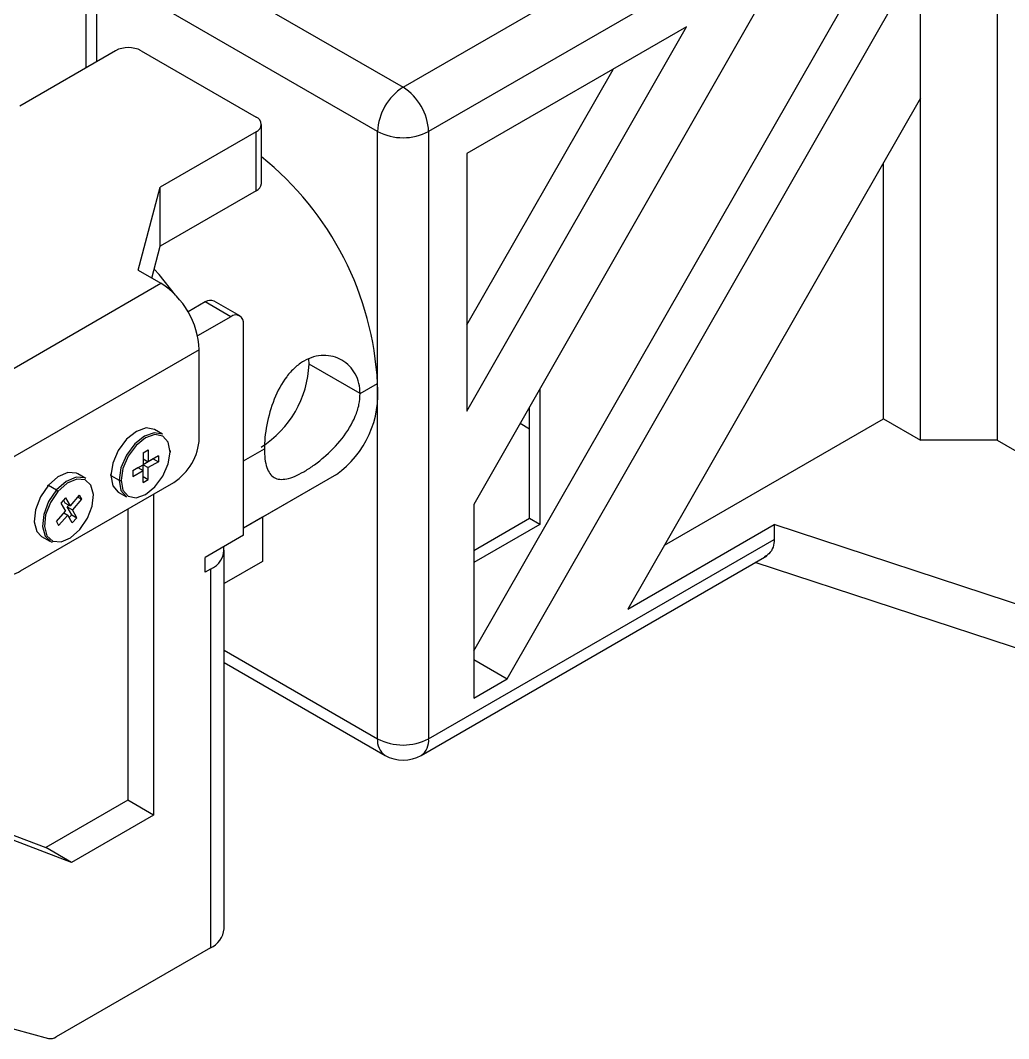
# Model space of a CAD drawing. Header units: millimetres. Extents: x 1258 to 2922, y -135 to 1239.
# Drawn here: x 1814.94 to 1842.29, y 565.97 to 594.16 of the extents above; entities that cross this region are included whole.
import ezdxf

# ---------------------------------------------------------------- set-up
doc = ezdxf.new("R2010")
doc.units = ezdxf.units.MM
doc.header["$LTSCALE"] = 6

msp = doc.modelspace()

# ---------------------------------------------------------------- linework, layer by layer
at = {"color": 7, "linetype": 'Continuous', "lineweight": 25}
for p, q in [((1825.531, 592.307), (1840.734, 601.084)), ((1842.148, 600.267), (1826.238, 591.082)), ((1841.971, 597.658), (1841.971, 582.536)), ((1817.753, 596.797), (1825.531, 592.307)), ((1827.488, 576.705), (1838.825, 596.516)), ((1816.753, 595.981), (1816.753, 592.845)), ((1828.41, 575.932), (1839.85, 595.924)), ((1839.85, 592.01), (1839.85, 595.924)), ((1836.025, 595.703), (1827.488, 580.761)), ((1824.824, 591.082), (1817.046, 595.573)), ((1827.299, 583.342), (1833.375, 593.978)), ((1833.375, 593.978), (1827.299, 590.47)), ((1817.574, 593.319), (1814.923, 591.788)), ((1818.281, 593.319), (1821.463, 591.482)), ((1827.299, 585.728), (1831.341, 592.803)), ((1839.85, 592.01), (1831.754, 577.862)), ((1839.85, 582.536), (1839.85, 592.01)), ((1821.61, 589.645), (1821.61, 591.278)), ((1821.463, 591.074), (1818.812, 589.543)), ((1821.463, 589.441), (1821.463, 591.074)), ((1824.824, 584.104), (1824.824, 591.082)), ((1826.238, 591.082), (1826.238, 574.27)), ((1827.299, 590.47), (1827.299, 583.342)), ((1838.825, 583.128), (1838.825, 590.219)), ((1818.202, 587.242), (1818.812, 589.543)), ((1818.812, 587.91), (1818.812, 589.543)), ((1821.463, 589.441), (1818.812, 587.91)), ((1818.577, 587.025), (1818.812, 587.91)), ((1818.202, 587.242), (1818.829, 586.88)), ((1813.172, 583.614), (1818.829, 586.88)), ((1820.056, 586.363), (1819.579, 586.088)), ((1820.763, 585.955), (1820.056, 586.363)), ((1821.013, 585.98), (1820.306, 586.388)), ((1820.763, 585.955), (1819.844, 585.424)), ((1821.117, 579.904), (1821.117, 585.751)), ((1819.89, 585.043), (1814.233, 581.777)), ((1819.89, 582.593), (1819.89, 585.043)), ((1822.929, 584.643), (1822.922, 584.792)), ((1824.343, 583.827), (1822.929, 584.643)), ((1824.343, 583.827), (1824.824, 584.104)), ((1824.824, 574.27), (1824.824, 584.104)), ((1829.314, 583.957), (1829.314, 580.201)), ((1829.027, 580.366), (1829.027, 583.455)), ((1828.77, 583.004), (1829.027, 582.855)), ((1832.765, 579.63), (1838.825, 583.128)), ((1838.825, 583.128), (1839.85, 582.536)), ((1818.877, 582.7), (1818.65, 582.831)), ((1841.971, 582.536), (1839.85, 582.536)), ((1841.971, 582.536), (1859.472, 572.433)), ((1818.334, 582.185), (1818.476, 582.267)), ((1818.334, 582.185), (1818.334, 581.859)), ((1818.476, 582.267), (1818.476, 581.94)), ((1818.759, 582.103), (1818.476, 581.94)), ((1818.759, 582.103), (1818.759, 581.94)), ((1818.051, 581.695), (1818.334, 581.859)), ((1818.617, 582.022), (1818.334, 581.858)), ((1818.334, 582.022), (1818.476, 581.94)), ((1818.334, 581.695), (1818.334, 581.858)), ((1818.334, 581.858), (1818.476, 581.777)), ((1818.759, 581.94), (1818.476, 581.777)), ((1818.617, 582.022), (1818.617, 582.022)), ((1818.617, 582.022), (1818.759, 581.94)), ((1816.755, 581.475), (1816.529, 581.606)), ((1817.443, 581.556), (1817.67, 581.426)), ((1818.051, 581.695), (1818.193, 581.777)), ((1818.051, 581.695), (1818.051, 581.532)), ((1818.051, 581.532), (1818.334, 581.695)), ((1818.193, 581.777), (1818.334, 581.695)), ((1818.334, 581.369), (1818.334, 581.695)), ((1818.476, 581.45), (1818.476, 581.777)), ((1823.685, 581.586), (1821.642, 580.406)), ((1814.94, 578.919), (1819.183, 581.368)), ((1815.714, 581.289), (1815.94, 581.159)), ((1818.334, 581.532), (1818.476, 581.45)), ((1818.334, 581.369), (1818.476, 581.45)), ((1816.569, 581.013), (1816.316, 580.721)), ((1816.569, 581.013), (1816.632, 580.903)), ((1817.651, 581.099), (1817.877, 580.968)), ((1818.625, 581.046), (1818.625, 572.16)), ((1816.19, 580.941), (1816.063, 580.795)), ((1816.063, 580.795), (1816.189, 580.575)), ((1816.133, 580.875), (1816.174, 580.803)), ((1816.174, 580.803), (1816.316, 580.721)), ((1816.19, 580.941), (1816.316, 580.721)), ((1816.28, 580.742), (1816.237, 580.693)), ((1816.363, 580.473), (1816.237, 580.693)), ((1816.237, 580.693), (1816.379, 580.611)), ((1816.632, 580.903), (1816.379, 580.611)), ((1816.526, 580.964), (1816.632, 580.903)), ((1827.488, 580.761), (1827.488, 575.4)), ((1815.936, 580.283), (1816.189, 580.575)), ((1815.999, 580.174), (1816.252, 580.465)), ((1816.146, 580.526), (1816.252, 580.465)), ((1816.378, 580.246), (1816.252, 580.465)), ((1816.363, 580.473), (1816.293, 580.393)), ((1816.363, 580.473), (1816.504, 580.391)), ((1816.504, 580.391), (1816.379, 580.611)), ((1817.917, 580.638), (1817.917, 572.568)), ((1815.936, 580.283), (1815.999, 580.174)), ((1816.504, 580.391), (1816.378, 580.246)), ((1821.642, 580.406), (1821.117, 580.103)), ((1821.642, 580.406), (1821.642, 579.182)), ((1829.027, 580.366), (1827.488, 579.478)), ((1829.314, 580.201), (1827.488, 579.147)), ((1829.314, 580.201), (1829.027, 580.366)), ((1831.754, 577.862), (1835.802, 580.199)), ((1835.802, 580.199), (1835.802, 579.791)), ((1859.472, 572.433), (1835.802, 580.199)), ((1815.529, 579.874), (1815.755, 579.743)), ((1821.117, 579.904), (1820.056, 579.292)), ((1826.238, 574.27), (1835.802, 579.791)), ((1820.056, 578.884), (1820.056, 579.292)), ((1820.578, 569.012), (1820.578, 579.496)), ((1826.031, 573.812), (1835.595, 579.333)), ((1821.642, 579.182), (1820.578, 578.567)), ((1859.472, 571.208), (1835.274, 579.148)), ((1820.197, 578.965), (1820.056, 578.884)), ((1820.197, 578.965), (1820.197, 568.481)), ((1827.488, 576.464), (1828.41, 575.932)), ((1820.578, 576.383), (1825.031, 573.812)), ((1827.488, 575.4), (1828.41, 575.932)), ((1817.917, 572.568), (1815.647, 571.258)), ((1818.625, 572.16), (1817.917, 572.568)), ((1818.625, 572.16), (1816.354, 570.849)), ((1814.084, 571.85), (1815.647, 571.258)), ((1816.354, 570.849), (1814.084, 571.71)), ((1816.354, 570.849), (1815.647, 571.258)), ((1820.197, 568.481), (1815.929, 566.017)), ((1810.816, 567.319), (1815.72, 565.976))]:
    msp.add_line(p, q, dxfattribs=at)
at = {"color": 8, "linetype": 'Continuous', "lineweight": 25}
for p, q in [((1817.046, 595.573), (1817.046, 593.014)), ((1821.117, 581.964), (1821.692, 582.296)), ((1823.685, 581.586), (1821.117, 580.103)), ((1820.578, 576.721), (1824.824, 574.27))]:
    msp.add_line(p, q, dxfattribs=at)
at = {"color": 7, "linetype": 'Continuous', "lineweight": 25, "flags": 128}
for points in [[(1819.235, 586.553), (1818.779, 587.124), (1818.644, 587.276)], [(1818.65, 582.831), (1818.421, 582.875), (1818.15, 582.781), (1817.88, 582.563), (1817.65, 582.253), (1817.497, 581.9), (1817.443, 581.556)], [(1818.877, 582.7), (1818.647, 582.745), (1818.377, 582.651), (1818.106, 582.432), (1817.877, 582.123), (1817.723, 581.769), (1817.67, 581.426)], [(1819.084, 582.21), (1819.032, 582.48), (1818.885, 582.649), (1818.665, 582.692), (1818.405, 582.602), (1818.145, 582.392), (1817.925, 582.095), (1817.778, 581.756), (1817.726, 581.426)], [(1817.726, 581.426), (1817.778, 581.156), (1817.925, 580.986), (1818.145, 580.944), (1818.405, 581.034), (1818.665, 581.243), (1818.885, 581.54), (1819.032, 581.88), (1819.084, 582.21)], [(1816.529, 581.606), (1816.494, 581.624), (1816.254, 581.644), (1815.98, 581.527), (1815.714, 581.289)], [(1817.443, 581.556), (1817.497, 581.275), (1817.65, 581.099), (1817.651, 581.099)], [(1815.714, 581.289), (1815.496, 580.968), (1815.359, 580.613), (1815.324, 580.277), (1815.396, 580.011), (1815.529, 579.874)], [(1815.699, 581.284), (1815.697, 581.288), (1815.696, 581.291), (1815.696, 581.293), (1815.698, 581.294), (1815.701, 581.295), (1815.704, 581.294), (1815.709, 581.292), (1815.714, 581.289)], [(1816.755, 581.475), (1816.72, 581.493), (1816.48, 581.513), (1816.207, 581.396), (1815.94, 581.159)], [(1816.586, 580.066), (1816.796, 580.374), (1816.927, 580.715), (1816.961, 581.038), (1816.891, 581.293), (1816.73, 581.442), (1816.5, 581.461), (1816.237, 581.348), (1815.981, 581.12)], [(1817.67, 581.426), (1817.723, 581.144), (1817.877, 580.968), (1817.877, 580.968)], [(1815.94, 581.159), (1815.722, 580.838), (1815.585, 580.482), (1815.55, 580.146), (1815.622, 579.88), (1815.791, 579.726), (1815.823, 579.714)], [(1815.981, 581.12), (1815.772, 580.812), (1815.64, 580.471), (1815.606, 580.148), (1815.676, 579.893), (1815.838, 579.745), (1816.068, 579.725), (1816.33, 579.838), (1816.586, 580.066)]]:
    msp.add_lwpolyline(points, dxfattribs=at)
at = {"color": 7, "linetype": 'Continuous', "lineweight": 25}
for centre, radius, start, end in [((1817.928, 592.637), 0.769, 62.6097, 117.3903), ((1826.359, 591.013), 1.537, 122.6055, 177.3945), ((1824.703, 591.013), 1.537, 2.6055, 57.3945), ((1821.386, 591.278), 0.218, 290.7834, 69.2166), ((1825.531, 592.447), 1.537, 242.6097, 297.3903), ((1816.229, 583.666), 8.606, 2.918, 51.3035), ((1821.359, 589.67), 0.251, 294.3747, 354.3052), ((1817.587, 584.938), 2.305, 2.6055, 57.3945), ((1820.202, 586.159), 0.251, 65.6929, 125.6176), ((1820.901, 585.786), 0.218, 350.786, 129.2033), ((1820.074, 584.76), 2.857, 302.429, 357.6494), ((1822.07, 583.833), 2.767, 305.698, 5.6204), ((1818.355, 582.663), 1.537, 302.6055, 357.3945), ((1819.078, 582.226), 0.0175, 290.7834, 69.2166), ((1817.45, 581.573), 0.0175, 110.7834, 249.2166), ((1817.698, 581.48), 0.0615, 242.6097, 297.3903), ((1815.877, 581.05), 0.125, 33.9616, 59.777), ((1819.976, 579.519), 0.596, 291.7695, 6.6372), ((1814.664, 579.258), 0.437, 170.786, 309.2033), ((1825.531, 575.635), 1.537, 242.6097, 297.3903), ((1825.531, 574.678), 1, 240.0027, 299.9973), ((1819.927, 569.076), 0.654, 294.3747, 354.3052), ((1815.774, 566.251), 0.28, 258.7699, 303.5949)]:
    msp.add_arc(centre, radius, start, end, dxfattribs=at)
at = {"color": 8, "linetype": 'Continuous', "lineweight": 25}
for centre, start, end in [((1825.314, 574.216), 173.7012, 234.9867), ((1825.748, 574.216), 305.0133, 6.2988)]:
    msp.add_arc(centre, 0.493, start, end, dxfattribs=at)
at = {"color": 7, "linetype": 'Continuous', "lineweight": 25}
for points, knots in [([(1824.343, 583.827), (1824.337, 583.923), (1824.323, 584.121), (1824.184, 584.467), (1823.865, 584.793), (1823.422, 584.909), (1823.053, 584.854), (1822.781, 584.739), (1822.529, 584.551), (1822.231, 584.221), (1821.941, 583.683), (1821.771, 583.074), (1821.701, 582.608), (1821.695, 582.398), (1821.692, 582.296)], [0, 0, 0, 0, 0.0609081, 0.1252258, 0.2500311, 0.3748295, 0.4372679, 0.5000517, 0.5625051, 0.6253005, 0.7500154, 0.8746671, 0.9390412, 1, 1, 1, 1]), ([(1821.692, 582.296), (1821.695, 582.201), (1821.701, 582.007), (1821.771, 581.701), (1821.942, 581.461), (1822.232, 581.434), (1822.531, 581.53), (1822.781, 581.657), (1823.05, 581.83), (1823.419, 582.119), (1823.866, 582.572), (1824.185, 583.095), (1824.323, 583.521), (1824.337, 583.727), (1824.343, 583.827)], [0, 0, 0, 0, 0.06098, 0.125384, 0.250098, 0.374703, 0.439287, 0.499843, 0.56052, 0.62524, 0.750173, 0.874854, 0.939126, 1, 1, 1, 1]), ([(1835.802, 579.791), (1835.795, 579.718), (1835.78, 579.566), (1835.682, 579.396), (1835.575, 579.334), (1835.531, 579.308)], [0, 0, 0, 0, 0.3510299, 0.7310775, 1, 1, 1, 1])]:
    msp.add_open_spline(points, degree=3, knots=knots, dxfattribs=at)

doc.saveas('drawing.dxf')
